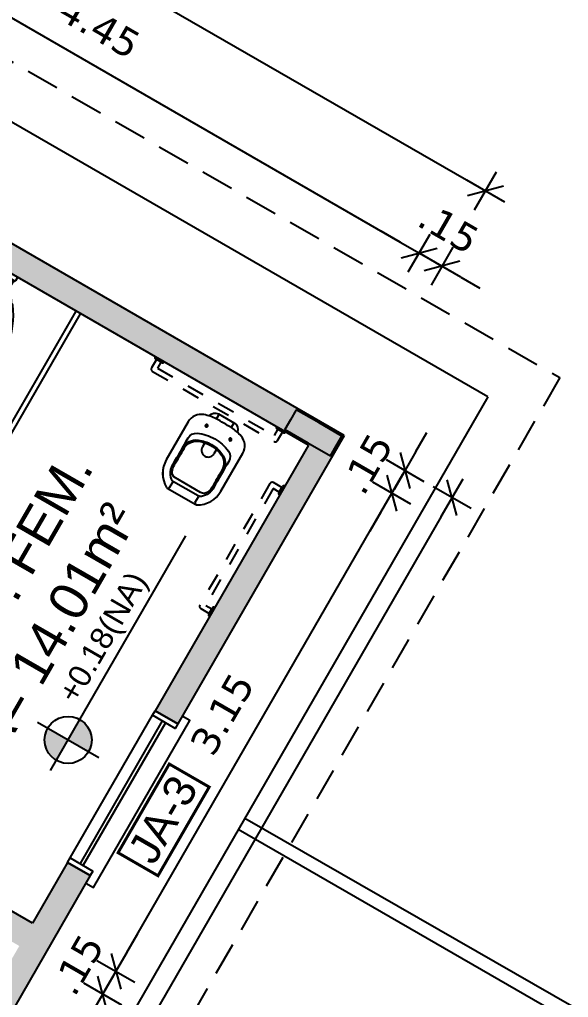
# Model space of a CAD drawing. Header units: millimetres. Extents: x 276 to 399, y 18 to 110.
# Drawn here: x 357.27 to 360.4, y 74.64 to 80.22 of the extents above; entities that cross this region are included whole.
import ezdxf

# ---------------------------------------------------------------- set-up
doc = ezdxf.new("R2010")
doc.units = ezdxf.units.MM
doc.header["$LTSCALE"] = 0.005
doc.set_wipeout_variables(frame=1)
doc.header["$PDMODE"] = 3
for name, pattern in [('DOT', [0.25, 0, -0.25]), ('HIDDEN', [9.525, 6.35, -3.175]), ('HIDDEN2', [0.1875, 0.125, -0.0625]), ('TRACEJADO_G', [0.375, 0.25, -0.125])]:
    doc.linetypes.add(name, pattern=pattern)
doc.layers.get('0').update_dxf_attribs({"linetype": 'CONTINUOUS'})
doc.layers.get('Defpoints').update_dxf_attribs({"linetype": 'CONTINUOUS'})
for name, color, linetype in [('A-JANEL', 3, 'CONTINUOUS'), ('A-PARED', 5, 'CONTINUOUS'), ('A-PAREDE', 5, 'CONTINUOUS'), ('A-PISOS-CTEL', 2, 'TRACEJADO_G'), ('A-WC', 1, 'CONTINUOUS'), ('AR-SAN-01', 1, 'CONTINUOUS'), ('AR-VEGETAÇÃO_árvores', 96, 'HIDDEN'), ('ARQ-CTA-1_100', 1, 'CONTINUOUS'), ('ARQ-EQP-VISTA', 1, 'CONTINUOUS'), ('ARQ-ESQ-VISTA1', 2, 'CONTINUOUS'), ('ARQ-PISO-005', 13, 'CONTINUOUS'), ('ARQ-SMB-1_075', 1, 'CONTINUOUS'), ('ARQ-SMB-1_100', 1, 'CONTINUOUS'), ('ARQ-TXT-1_050', 2, 'CONTINUOUS'), ('BL-SAN-01', 1, 'CONTINUOUS')]:
    doc.layers.add(name, color=color, linetype=linetype)
doc.styles.add('ESC-50-A20', font='arial.ttf', dxfattribs={"height": 0.1})
doc.styles.add('FNDE Texto Cota 0100', font='verdana.ttf', dxfattribs={"height": 0.16})
doc.dimstyles.new('FNDE 1-0100', dxfattribs={"dimscale": 2.5, "dimtxt": 0.16, "dimasz": 0.05, "dimexe": 0.15, "dimexo": 0.15, "dimgap": 0.05, "dimtad": 1, "dimzin": 4, "dimdsep": 46, "dimtxsty": 'FNDE Texto Cota 0100', "dimblk": 'tic', "dimcen": 0.15, "dimdle": 0.15, "dimse1": 1, "dimse2": 1, "dimclrd": 251, "dimclre": 251, "dimclrt": 256, "dimaunit": 1, "dimadec": 3, "dimazin": 0, "dimtfac": 1, "dimtix": 1, "dimtmove": 2, "dimatfit": 3, "dimldrblk": 'tic', "dimfxl": 0.15, "dimtvp": 1, "dimtolj": 1, "dimtzin": 0, "dimarcsym": 0})

# ---------------------------------------------------------------- blocks, each defined once
blk = doc.blocks.new('tic')
at = {"color": 251}
for p, q in [((0, -1), (0, 1)), ((-1, 0), (1, 0))]:
    blk.add_line(p, q, dxfattribs=at)
blk.add_line((-0.6, -0.6), (0.6, 0.6))
blk = doc.blocks.new('*D26')
at = {"layer": 'ARQ-CTA-1_100', "color": 251, "lineweight": -2, "transparency": 16777216}
for p, q in [((359.672, 77.3806), (356.3058, 71.5447)), ((351.9274, 63.9541), (355.884, 70.8134))]:
    blk.add_line(p, q, dxfattribs=at)
at = {"layer": 'Defpoints', "color": 0, "transparency": 16777216}
for p in [(358.0413, 78.4655), (350.1718, 64.8225), (351.8649, 63.8458)]:
    blk.add_point(p, dxfattribs=at)
at = {"layer": 'ARQ-CTA-1_100', "color": 251, "lineweight": -2, "transparency": 16777216, "xscale": 0.125, "yscale": 0.125, "zscale": 0.125}
for p, rotation in [((359.7345, 77.4888), 60.02279787887546), ((351.8649, 63.8458), 240.0227978788754)]:
    blk.add_blockref('tic', p, dxfattribs=dict(at, rotation=rotation))
at = {"layer": 'ARQ-CTA-1_100', "transparency": 16777216, "insert": (355.9164, 71.282), "char_height": 0.16, "attachment_point": 5, "rotation": 60.0228, "style": 'FNDE Texto Cota 0100'}
blk.add_mtext('\\A1;15.75', dxfattribs=at)
blk = doc.blocks.new('BACI-01P')
at = {"layer": 'BL-SAN-01'}
for p, q in [((0.1191, 0.03), (0.1191, 0.0624)), ((0.146, 0.0857), (0.146, 0.0887)), ((0.146, -0.0857), (0.146, 0.0857)), ((0.261, 0.0562), (0.2593, 0.0585)), ((0.3229, 0.0486), (0.261, 0.0562)), ((0, 0.04), (0.023, 0.04)), ((0.025, 0.035), (0.025, 0.038)), ((0.025, -0.035), (0.025, 0.035)), ((0.025, 0.035), (0.028, 0.035)), ((0.03, -0.033), (0.03, 0.033)), ((0.1, 0.03), (0.03, 0.03)), ((0.1, 0.0298), (0.1, -0.0298)), ((0.1191, 0.03), (0.1139, 0.03)), ((0.1139, 0.0298), (0.1139, -0.0298)), ((0.146, 0.0497), (0.1191, 0.0497)), ((0.146, 0.03), (0.1191, 0.03)), ((0.3229, 0.0486), (0.3229, -0.0486)), ((0.4015, 0.0486), (0.3229, 0.0486)), ((0, -0.04), (0.023, -0.04)), ((0.025, -0.038), (0.025, -0.035)), ((0.025, -0.035), (0.028, -0.035)), ((0.1, -0.03), (0.03, -0.03)), ((0.1191, -0.03), (0.1139, -0.03)), ((0.146, -0.03), (0.1191, -0.03)), ((0.1191, -0.03), (0.1191, -0.0624)), ((0.146, -0.0497), (0.1191, -0.0497)), ((0.3229, -0.0486), (0.261, -0.0562)), ((0.4015, -0.0486), (0.3229, -0.0486)), ((0.146, -0.0857), (0.146, -0.0887)), ((0.261, -0.0562), (0.2593, -0.0585))]:
    blk.add_line(p, q, dxfattribs=at)
for centre in [(0.1641, 0.075), (0.1641, -0.075)]:
    blk.add_circle(centre, 0.00682, dxfattribs=at)
for centre, radius, start, end in [((0.4364, -0.2936), 0.4837, 97.6805, 126.3454), ((0.3996, -0.0205), 0.2081, 36.8881, 97.6805), ((0.3966, -0.0404), 0.1866, 54.2515, 147.3201), ((0.1282, 0.0624), 0.00909, 126.1604, 180), ((0.4044, -0.3155), 0.4771, 122.7818, 126.1604), ((0.1551, 0.0887), 0.00909, 126.3358, 180), ((0.3335, 0), 0.1117, 147.3201, 180), ((0.4126, -0.0182), 0.1592, 41.3299, 54.2515), ((0.4333, 0), 0.1317, 0, 41.3299), ((0.4268, 0), 0.174, 320.4767, 36.8881), ((0.023, 0.038), 0.002, 0, 90), ((0.028, 0.033), 0.002, 0, 90), ((0.107, 0.0298), 0.00697, 0, 180), ((0.3335, 0), 0.1117, 180, 212.6799), ((0.4015, 0), 0.0486, 270, 90), ((0.4333, 0), 0.1317, 318.6701, 0), ((0.023, -0.038), 0.002, 270, 0), ((0.028, -0.033), 0.002, 270, 0), ((0.107, -0.0298), 0.00697, 180, 0), ((0.1282, -0.0624), 0.00909, 180, 233.8396), ((0.4044, 0.3155), 0.4771, 233.8396, 237.2182), ((0.1551, -0.0887), 0.00909, 180, 238.9825), ((0.4364, 0.2936), 0.4837, 233.7577, 262.3195), ((0.3966, 0.0404), 0.1866, 212.6799, 305.7485), ((0.3996, 0.0205), 0.2081, 262.3195, 320.8979), ((0.4126, 0.0182), 0.1592, 305.7485, 318.6701)]:
    blk.add_arc(centre, radius, start, end, dxfattribs=at)
blk = doc.blocks.new('A$C051A1D2C')
at = {"linetype": 'HIDDEN2', "ltscale": 0.5}
for points in [[(0, 1.13, -0.414214), (0.01, 1.12), (0.01, 1.08, -0.414214), (0, 1.07), (0, 1.13)], [(0.01, 0.285), (0.065, 0.285, 0.414214), (0.08, 0.3), (0.08, 1.1, 0.414214), (0.065, 1.115), (0.01, 1.115)], [(0, 0.33, -0.414214), (0.01, 0.32), (0.01, 0.28, -0.414214), (0, 0.27), (0, 0.33)]]:
    blk.add_lwpolyline(points, format="xyb", dxfattribs=at)
for points in [[(0.01, 0.315), (0.05, 0.315), (0.05, 1.085), (0.01, 1.085)], [(0.965, 0.01), (0.965, 0.05), (0.195, 0.05), (0.195, 0.01)]]:
    blk.add_lwpolyline(points, dxfattribs=at)
at = {"linetype": 'HIDDEN2', "ltscale": 0.15}
for points in [[(0.15, 0, -0.414214), (0.16, 0.01), (0.2, 0.01, -0.414214), (0.21, 0), (0.15, 0)], [(0.95, 0, -0.414214), (0.96, 0.01), (1, 0.01, -0.414214), (1.01, 0), (0.95, 0)]]:
    blk.add_lwpolyline(points, format="xyb", dxfattribs=at)
at = {"color": 8, "linetype": 'DOT'}
blk.add_wipeout([(0.48, 0.6149), (0.5741, 0.6149), (0.5796, 0.6134), (0.5847, 0.6102), (0.5886, 0.608), (0.5939, 0.6044), (0.5978, 0.6016), (0.607, 0.5941), (0.615, 0.5867), (0.62, 0.5806), (0.628, 0.5712), (0.6369, 0.5581), (0.6413, 0.5505), (0.6438, 0.5461), (0.6451, 0.5435), (0.6465, 0.5406), (0.6511, 0.5288), (0.6532, 0.5219), (0.6548, 0.5161), (0.6567, 0.508), (0.658, 0.5004), (0.6584, 0.4983), (0.6591, 0.4907), (0.6597, 0.4798), (0.6601, 0.4772), (0.6601, 0.2275), (0.6589, 0.2157), (0.6578, 0.2103), (0.6559, 0.2027), (0.6534, 0.1955), (0.6504, 0.1894), (0.6491, 0.1866), (0.6475, 0.1836), (0.6457, 0.1807), (0.6441, 0.1782), (0.641, 0.1742), (0.6384, 0.1713), (0.6314, 0.1645), (0.6248, 0.1587), (0.6205, 0.1559), (0.6107, 0.1505), (0.6011, 0.1467), (0.5911, 0.1436), (0.5793, 0.1405), (0.5726, 0.1389), (0.5727, 0.1379), (0.5722, 0.1365), (0.5709, 0.1316), (0.57, 0.1284), (0.569, 0.1261), (0.567, 0.122), (0.5659, 0.1204), (0.5647, 0.1188), (0.5637, 0.1173), (0.5629, 0.1166), (0.5597, 0.1131), (0.5587, 0.1122), (0.5578, 0.1116), (0.5568, 0.1108), (0.5562, 0.1103), (0.5557, 0.1099), (0.5552, 0.1096), (0.5547, 0.1092), (0.5541, 0.1089), (0.5533, 0.1084), (0.5522, 0.1078), (0.5515, 0.1074), (0.5497, 0.1065), (0.5478, 0.1058), (0.5448, 0.1046), (0.5419, 0.1039), (0.5387, 0.1032), (0.5339, 0.1029), (0.533, 0.1027), (0.4272, 0.1027), (0.4271, 0.1028), (0.4265, 0.1028), (0.4259, 0.1028), (0.4245, 0.1029), (0.423, 0.103), (0.4215, 0.1032), (0.4202, 0.1035), (0.4186, 0.1038), (0.4159, 0.1044), (0.4139, 0.1051), (0.4109, 0.1063), (0.4103, 0.1065), (0.4079, 0.1079), (0.4055, 0.1092), (0.4038, 0.1104), (0.4026, 0.1113), (0.4012, 0.1124), (0.4007, 0.1128), (0.4002, 0.1133), (0.3968, 0.1168), (0.3966, 0.117), (0.396, 0.1179), (0.3953, 0.1188), (0.3945, 0.1199), (0.3937, 0.121), (0.3932, 0.1216), (0.3929, 0.1222), (0.3925, 0.123), (0.3922, 0.1236), (0.3919, 0.1242), (0.3915, 0.125), (0.3911, 0.1257), (0.3908, 0.1262), (0.3906, 0.1267), (0.3904, 0.1272), (0.3901, 0.128), (0.3894, 0.1301), (0.3888, 0.1316), (0.3886, 0.1322), (0.3877, 0.1377), (0.3878, 0.1385), (0.3872, 0.139), (0.386, 0.139), (0.3817, 0.14), (0.3765, 0.1414), (0.3713, 0.1426), (0.3555, 0.1479), (0.3485, 0.1508), (0.3439, 0.1533), (0.3399, 0.1559), (0.3352, 0.1589), (0.3317, 0.1616), (0.3297, 0.1632), (0.3263, 0.1667), (0.3233, 0.1696), (0.318, 0.1758), (0.3145, 0.1809), (0.3116, 0.1858), (0.3092, 0.1905), (0.3067, 0.1956), (0.3045, 0.2016), (0.3029, 0.2071), (0.3019, 0.2113), (0.301, 0.2166), (0.3007, 0.2184), (0.3005, 0.2193), (0.3005, 0.2208), (0.3003, 0.2247), (0.3002, 0.2261), (0.3001, 0.2276), (0.3001, 0.2276), (0.3001, 0.4772), (0.3006, 0.4863), (0.301, 0.4914), (0.3013, 0.4945), (0.3017, 0.4982), (0.3022, 0.5014), (0.3027, 0.5046), (0.3032, 0.5074), (0.3036, 0.5096), (0.3038, 0.5106), (0.3041, 0.5116), (0.3046, 0.5136), (0.308, 0.5256), (0.3092, 0.5289), (0.3106, 0.533), (0.3114, 0.5349), (0.3121, 0.5365), (0.3129, 0.5386), (0.314, 0.5413), (0.3154, 0.5441), (0.3161, 0.5456), (0.3179, 0.5493), (0.3207, 0.5544), (0.326, 0.563), (0.3276, 0.5653), (0.3346, 0.5743), (0.3395, 0.5802), (0.3453, 0.5865), (0.3575, 0.5973), (0.3649, 0.6028), (0.3719, 0.6079), (0.3809, 0.6132), (0.3848, 0.6145), (0.3859, 0.6149)], dxfattribs=at)
at = {"color": 8}
blk.add_line((0.5741, 0.6149), (0.3859, 0.6149), dxfattribs=at)
for p, q in [((0.3859, 0.6149), (0.3956, 0.6149)), ((0.3956, 0.6049), (0.3956, 0.5693))]:
    blk.add_line(p, q)
for points in [[(0.3956, 0.6049, 0.407906), (0.3859, 0.6149, 0.131537), (0.3809, 0.6136, 0.273863), (0.3001, 0.4772), (0.3001, 0.2275, 0.319419), (0.3574, 0.1469, 0.074713), (0.4301, 0.1333, 0.017899), (0.53, 0.1333, 0.074713), (0.6027, 0.1469, 0.319419), (0.6601, 0.2275), (0.6601, 0.4772, 0.273863), (0.5793, 0.6136, 0.136488), (0.5741, 0.6149, 0.402244), (0.5645, 0.6049), (0.5645, 0.5693, 0.337727), (0.5685, 0.5641)], [(0.5727, 0.1379, -0.378909), (0.533, 0.1027), (0.4272, 0.1027, -0.378909), (0.3875, 0.1379)], [(0.4401, 0.1027, -0.414214), (0.4312, 0.1116), (0.4312, 0.1335)], [(0.5201, 0.1027, 0.414214), (0.529, 0.1116), (0.529, 0.1335)]]:
    blk.add_lwpolyline(points, format="xyb")
blk.add_lwpolyline([(0.3769, 0.2583, -0.295956), (0.3461, 0.3075, 0.008003), (0.3461, 0.4798, -0.219669), (0.3807, 0.5582, -0.1825), (0.3991, 0.5651), (0.5611, 0.5651, -0.1825), (0.5794, 0.5582, -0.21967), (0.6141, 0.4798, 0.008003), (0.6141, 0.3075, -0.295956), (0.5832, 0.2583, -0.109342), (0.4801, 0.2355, -0.109342)], format="xyb", close=True)
for points in [[(0.4419, 0.2836, -0.042994), (0.4089, 0.293, -0.312272), (0.3556, 0.3706, 0.00507), (0.355, 0.4799, -0.107996), (0.3628, 0.519, -0.297508), (0.3969, 0.5412), (0.5633, 0.5412, -0.297509), (0.5973, 0.519, -0.107996), (0.6052, 0.4799, 0.00507), (0.6045, 0.3706, -0.312272), (0.5513, 0.293, -0.091294), (0.4801, 0.2799, -0.048111)], [(0.4019, 0.1866, 1), (0.4019, 0.2017, 1)], [(0.5583, 0.1866, 1), (0.5583, 0.2017, 1)]]:
    blk.add_lwpolyline(points, format="xyb", close=True, dxfattribs=at)
for points in [[(0.6134, 0.3717, -0.305538), (0.5582, 0.2891, -0.097448), (0.4801, 0.2737, -0.097448), (0.402, 0.2891, -0.305538), (0.3467, 0.3717)], [(0.5183, 0.2836), (0.5183, 0.3116, 1), (0.4419, 0.3116)]]:
    blk.add_lwpolyline(points, format="xyb", dxfattribs=at)
blk.add_lwpolyline([(0.4419, 0.2836), (0.4419, 0.3127)], dxfattribs=at)
at = {"linetype": 'HIDDEN2', "ltscale": 0.5}
blk.add_lwpolyline([(0.995, 0.01), (0.995, 0.065, 0.414214), (0.98, 0.08), (0.18, 0.08, 0.414214), (0.165, 0.065), (0.165, 0.01)], format="xyb", dxfattribs=at)
blk.add_arc((0.3903, 0.5693), 0.00533, 285.3551, 0)
blk = doc.blocks.new('*D73')
at = {"layer": 'ARQ-CTA-1_100', "color": 251, "lineweight": -2, "transparency": 16777216}
blk.add_line((356.2308, 72.0353), (357.6798, 74.5473), dxfattribs=at)
at = {"layer": 'Defpoints', "color": 0, "transparency": 16777216}
for p in [(356.4959, 75.3746), (357.7423, 74.6556), (354.922, 72.6459)]:
    blk.add_point(p, dxfattribs=at)
at = {"layer": 'ARQ-CTA-1_100', "color": 251, "lineweight": -2, "transparency": 16777216, "xscale": 0.125, "yscale": 0.125, "zscale": 0.125}
for p, rotation in [((357.7423, 74.6556), 60.02279787887642), ((356.1684, 71.927), 240.0227978788764)]:
    blk.add_blockref('tic', p, dxfattribs=dict(at, rotation=rotation))
at = {"layer": 'ARQ-CTA-1_100', "transparency": 16777216, "insert": (356.7749, 73.3954), "char_height": 0.16, "attachment_point": 5, "rotation": 60.0228, "style": 'FNDE Texto Cota 0100'}
blk.add_mtext('\\A1;3.15', dxfattribs=at)
blk = doc.blocks.new('*D74')
at = {"layer": 'ARQ-CTA-1_100', "color": 251, "lineweight": -2, "transparency": 16777216}
for p, q in [((357.8797, 74.8938), (357.9422, 75.0021)), ((357.7423, 74.6556), (357.8172, 74.7855)), ((357.6798, 74.5473), (357.6174, 74.439))]:
    blk.add_line(p, q, dxfattribs=at)
at = {"layer": 'Defpoints', "color": 0, "transparency": 16777216}
for p in [(356.5708, 75.5045), (356.4959, 75.3746), (357.8172, 74.7855)]:
    blk.add_point(p, dxfattribs=at)
at = {"layer": 'ARQ-CTA-1_100', "color": 251, "lineweight": -2, "transparency": 16777216, "xscale": 0.125, "yscale": 0.125, "zscale": 0.125}
for p, rotation in [((357.8172, 74.7855), 240.0227978788649), ((357.7423, 74.6556), 60.02279787886491)]:
    blk.add_blockref('tic', p, dxfattribs=dict(at, rotation=rotation))
at = {"layer": 'ARQ-CTA-1_100', "transparency": 16777216, "insert": (357.6005, 74.824), "char_height": 0.16, "attachment_point": 5, "rotation": 60.0228, "style": 'FNDE Texto Cota 0100'}
blk.add_mtext('\\A1;.15', dxfattribs=at)
blk = doc.blocks.new('*D75')
at = {"layer": 'ARQ-CTA-1_100', "color": 251, "lineweight": -2, "transparency": 16777216}
blk.add_line((357.8797, 74.8938), (359.3287, 77.4059), dxfattribs=at)
at = {"layer": 'Defpoints', "color": 0, "transparency": 16777216}
for p in [(358.1447, 78.2331), (359.3912, 77.5141), (356.5708, 75.5045)]:
    blk.add_point(p, dxfattribs=at)
at = {"layer": 'ARQ-CTA-1_100', "color": 251, "lineweight": -2, "transparency": 16777216, "xscale": 0.125, "yscale": 0.125, "zscale": 0.125}
for p, rotation in [((359.3912, 77.5141), 60.02279787887308), ((357.8172, 74.7855), 240.0227978788731)]:
    blk.add_blockref('tic', p, dxfattribs=dict(at, rotation=rotation))
at = {"layer": 'ARQ-CTA-1_100', "transparency": 16777216, "insert": (358.4237, 76.2539), "char_height": 0.16, "attachment_point": 5, "rotation": 60.0228, "style": 'FNDE Texto Cota 0100'}
blk.add_mtext('\\A1;3.15', dxfattribs=at)
blk = doc.blocks.new('*D76')
at = {"layer": 'ARQ-CTA-1_100', "color": 251, "lineweight": -2, "transparency": 16777216}
for p, q in [((359.5286, 77.7523), (359.591, 77.8606)), ((359.3912, 77.5141), (359.4661, 77.6441)), ((359.3287, 77.4059), (359.2662, 77.2976))]:
    blk.add_line(p, q, dxfattribs=at)
at = {"layer": 'Defpoints', "color": 0, "transparency": 16777216}
for p in [(358.2197, 78.363), (358.1447, 78.2331), (359.4661, 77.6441)]:
    blk.add_point(p, dxfattribs=at)
at = {"layer": 'ARQ-CTA-1_100', "color": 251, "lineweight": -2, "transparency": 16777216, "xscale": 0.125, "yscale": 0.125, "zscale": 0.125}
for p, rotation in [((359.4661, 77.6441), 240.0227978788812), ((359.3912, 77.5141), 60.02279787888113)]:
    blk.add_blockref('tic', p, dxfattribs=dict(at, rotation=rotation))
at = {"layer": 'ARQ-CTA-1_100', "transparency": 16777216, "insert": (359.2494, 77.6825), "char_height": 0.16, "attachment_point": 5, "rotation": 60.0228, "style": 'FNDE Texto Cota 0100'}
blk.add_mtext('\\A1;.15', dxfattribs=at)
blk = doc.blocks.new('*D91')
at = {"layer": 'ARQ-CTA-1_100', "color": 251, "lineweight": -2, "transparency": 16777216}
blk.add_line((355.8007, 81.0462), (359.4388, 78.9477), dxfattribs=at)
at = {"layer": 'Defpoints', "color": 0, "transparency": 16777216}
for p in [(355.06, 80.0124), (359.5471, 78.8852), (358.9147, 77.7889)]:
    blk.add_point(p, dxfattribs=at)
at = {"layer": 'ARQ-CTA-1_100', "color": 251, "lineweight": -2, "transparency": 16777216, "xscale": 0.125, "yscale": 0.125, "zscale": 0.125}
for p, rotation in [((355.6924, 81.1087), 150.0227978788754), ((359.5471, 78.8852), 330.0227978788754)]:
    blk.add_blockref('tic', p, dxfattribs=dict(at, rotation=rotation))
at = {"layer": 'ARQ-CTA-1_100', "transparency": 16777216, "insert": (357.723, 80.176), "char_height": 0.16, "attachment_point": 5, "rotation": 330.0228, "style": 'FNDE Texto Cota 0100'}
blk.add_mtext('\\A1;4.45', dxfattribs=at)
blk = doc.blocks.new('*D92')
at = {"layer": 'ARQ-CTA-1_100', "color": 251, "lineweight": -2, "transparency": 16777216}
for p, q in [((359.4388, 78.9477), (359.3305, 79.0101)), ((359.5471, 78.8852), (359.677, 78.8103)), ((359.7853, 78.7478), (359.8936, 78.6853))]:
    blk.add_line(p, q, dxfattribs=at)
at = {"layer": 'Defpoints', "color": 0, "transparency": 16777216}
for p in [(359.677, 78.8103), (358.9147, 77.7889), (359.0447, 77.714)]:
    blk.add_point(p, dxfattribs=at)
at = {"layer": 'ARQ-CTA-1_100', "color": 251, "lineweight": -2, "transparency": 16777216, "xscale": 0.125, "yscale": 0.125, "zscale": 0.125}
for p, rotation in [((359.5471, 78.8852), 330.0227978788895), ((359.677, 78.8103), 150.0227978788895)]:
    blk.add_blockref('tic', p, dxfattribs=dict(at, rotation=rotation))
at = {"layer": 'ARQ-CTA-1_100', "transparency": 16777216, "insert": (359.7154, 79.027), "char_height": 0.16, "attachment_point": 5, "rotation": 330.0228, "style": 'FNDE Texto Cota 0100'}
blk.add_mtext('\\A1;.15', dxfattribs=at)
blk = doc.blocks.new('*D93')
at = {"layer": 'ARQ-CTA-1_100', "color": 251, "lineweight": -2, "transparency": 16777216}
blk.add_line((354.5761, 82.3255), (359.8167, 79.3026), dxfattribs=at)
at = {"layer": 'Defpoints', "color": 0, "transparency": 16777216}
for p in [(353.6624, 80.9918), (359.925, 79.2402), (359.1196, 77.8439)]:
    blk.add_point(p, dxfattribs=at)
at = {"layer": 'ARQ-CTA-1_100', "color": 251, "lineweight": -2, "transparency": 16777216, "xscale": 0.125, "yscale": 0.125, "zscale": 0.125}
for p, rotation in [((354.4678, 82.388), 150.0227978788806), ((359.925, 79.2402), 330.0227978788806)]:
    blk.add_blockref('tic', p, dxfattribs=dict(at, rotation=rotation))
at = {"layer": 'ARQ-CTA-1_100', "transparency": 16777216, "insert": (357.3005, 80.9945), "char_height": 0.16, "attachment_point": 5, "rotation": 330.0228, "style": 'FNDE Texto Cota 0100'}
blk.add_mtext('\\A1;6.30', dxfattribs=at)
blk = doc.blocks.new('FNDE-Nível Planta-1_100')
at = {"linetype": 'Continuous', "ltscale": 0.5}
h = blk.add_hatch(color=1, dxfattribs=at)
h.paths.add_polyline_path([(135.6568, 7.8132), (135.6568, 7.9812, 0.414214), (135.4888, 7.8132)])
h.paths.add_polyline_path([(135.6568, 7.8132), (135.6568, 7.6452, 0.414214), (135.8248, 7.8132)])
at = {"color": 1}
for p, q in [((135.6568, 8.0652), (135.6568, 7.5612)), ((135.4048, 7.8132), (135.8248, 7.8132)), ((135.8248, 7.8132), (137.338, 7.8132))]:
    blk.add_line(p, q, dxfattribs=at)
blk.add_circle((135.6568, 7.8132), 0.168, dxfattribs=at)

msp = doc.modelspace()

# ---------------------------------------------------------------- hatches: boundary and pattern name
at = {"layer": 'AR-VEGETAÇÃO_árvores'}
h = msp.add_hatch(color=253, dxfattribs=at)
h.dxf.hatch_style = 1
h.paths.add_polyline_path([(359.0697, 77.7573), (359.0567, 77.7648), (359.0392, 77.7345), (358.6927, 77.9344), (358.7102, 77.9647), (355.3146, 79.9233), (355.2968, 79.8924), (354.9503, 80.0923), (354.9681, 80.1232), (354.9551, 80.1307), (354.8801, 80.0007), (355.0101, 79.9258), (355.06, 80.0124), (358.9147, 77.7889), (358.0403, 76.2731), (358.1703, 76.1981)])
h.paths.add_polyline_path([(355.0051, 80.2173), (354.9551, 80.1307), (354.9681, 80.1232), (355.0102, 80.1962), (355.3567, 79.9964), (355.3146, 79.9233), (358.7102, 77.9647), (358.7526, 78.0383), (359.0991, 77.8384), (359.0567, 77.7648), (359.0697, 77.7573), (359.1196, 77.8439)])
h.paths.add_polyline_path([(354.5604, 79.1462), (354.4305, 79.2211), (354.0557, 78.5715), (354.1856, 78.4965)])
h = msp.add_hatch(color=253, dxfattribs=at)
h.dxf.hatch_style = 1
h.paths.add_polyline_path([(356.6963, 73.6427), (356.5664, 73.7177), (356.354, 73.3495), (356.367, 73.3421), (356.4669, 73.5153), (356.5709, 73.4553), (356.4709, 73.2821), (356.4839, 73.2746)])
h.paths.add_polyline_path([(357.6706, 75.3319), (357.5407, 75.4068), (357.5407, 75.4068), (357.3408, 75.0603), (353.4861, 77.2838), (353.686, 77.6303), (353.5561, 77.7052), (353.0814, 76.8823), (353.2113, 76.8074), (353.4112, 77.1539), (357.2659, 74.9304), (357.066, 74.5839), (357.1959, 74.509)])
h.paths.add_polyline_path([(352.7117, 75.9412), (352.5817, 76.0161), (352.3694, 75.648), (352.3824, 75.6405), (352.4823, 75.8137), (352.5862, 75.7538), (352.4863, 75.5805), (352.4993, 75.573)])
h.paths.add_polyline_path([(352.4993, 75.573), (352.4863, 75.5805), (352.3864, 75.4073), (352.2824, 75.4672), (352.3824, 75.6405), (352.3694, 75.648), (352.207, 75.3664), (352.3369, 75.2915)])

# ---------------------------------------------------------------- linework, layer by layer
at = {"layer": 'A-JANEL'}
msp.add_line((358.0403, 76.2731), (358.1703, 76.1981), dxfattribs=at)
at = {"layer": 'A-PAREDE'}
for p, q in [((359.1196, 77.8439), (355.0051, 80.2173)), ((358.9147, 77.7889), (355.06, 80.0124)), ((359.1196, 77.8439), (358.1703, 76.1981)), ((358.9147, 77.7889), (358.0403, 76.2731)), ((357.3408, 75.0603), (353.4861, 77.2838)), ((358.0403, 76.2731), (358.1703, 76.1981)), ((358.1703, 76.1981), (358.0403, 76.2731)), ((357.5407, 75.4068), (357.3408, 75.0603)), ((357.6706, 75.3319), (357.5407, 75.4068)), ((357.5407, 75.4068), (357.6706, 75.3319)), ((357.6706, 75.3319), (357.5407, 75.4068)), ((357.6706, 75.3319), (357.1959, 74.509))]:
    msp.add_line(p, q, dxfattribs=at)
at = {"layer": 'A-WC', "color": 2}
for p, q in [((356.816, 77.1525), (357.6154, 78.5384)), ((356.9384, 77.4248), (357.5894, 78.5534))]:
    msp.add_line(p, q, dxfattribs=at)
at = {"layer": 'ARQ-ESQ-VISTA1', "color": 1}
msp.add_line((357.5557, 75.4328), (358.0254, 76.2471), dxfattribs=at)
at = {"layer": 'ARQ-ESQ-VISTA1', "color": 2}
for p, q in [((358.0817, 76.2146), (357.6123, 75.4006)), ((358.099, 76.2046), (357.6296, 75.3906))]:
    msp.add_line(p, q, dxfattribs=at)
at = {"layer": 'ARQ-ESQ-VISTA1', "color": 1}
msp.add_lwpolyline([(357.6456, 75.2886), (357.6889, 75.2636), (358.2386, 76.2164), (358.1953, 76.2414)], dxfattribs=at)
at = {"layer": 'ARQ-ESQ-VISTA1', "color": 2}
for points in [[(358.1703, 76.1981), (358.1553, 76.1721), (358.0254, 76.2471), (358.0403, 76.2731)], [(357.6856, 75.3579), (357.6706, 75.3319), (357.5407, 75.4068), (357.5557, 75.4328)]]:
    msp.add_lwpolyline(points, close=True, dxfattribs=at)
at = {"layer": 'ARQ-PISO-005'}
for p, q in [((359.9391, 78.0639), (353.9622, 81.5115)), ((359.9391, 78.0639), (357.1161, 73.1697)), ((358.5528, 75.6604), (373.8303, 66.8804)), ((373.8303, 66.7611), (358.5151, 75.5951))]:
    msp.add_line(p, q, dxfattribs=at)
at = {"layer": 'ARQ-SMB-1_100', "color": 252, "ltscale": 10, "const_width": 0.0167}
msp.add_lwpolyline([(358.0571, 75.3311), (358.3492, 75.8374), (358.1215, 75.9688), (357.8294, 75.4625)], close=True, dxfattribs=at)

# ---------------------------------------------------------------- block references
at = {"layer": 'AR-SAN-01', "extrusion": (0, 0, -1), "xscale": -1, "zscale": -1, "rotation": 119.9772021211201}
msp.add_blockref('BACI-01P', (-357.2211, 78.7659), dxfattribs=at)

# ---------------------------------------------------------------- texts
at = {"layer": 'ARQ-SMB-1_075', "style": 'ESC-50-A20'}
msp.add_attdef('JA-3', (358.033, 75.3844), '', height=0.18, rotation=60.0228, dxfattribs=at)

# ---------------------------------------------------------------- dimensions: what is measured, and where the dimension line sits
at = {"layer": 'ARQ-CTA-1_100'}
dim = msp.add_linear_dim(base=(351.8649, 63.8458), p1=(358.0413, 78.4655), p2=(350.1718, 64.8225), angle=240.0228, dimstyle='FNDE 1-0100', dxfattribs=at)
dim.commit()
dim.dimension.update_dxf_attribs({"geometry": '*D26', "text_midpoint": (355.9164, 71.282), "dimtype": 161})
for p1, p2, picture, middle in [((356.4959, 75.3746), (356.5708, 75.5045), '*D74', (357.6005, 74.824)), ((354.922, 72.6459), (356.4959, 75.3746), '*D73', (356.7749, 73.3954))]:
    dim = msp.add_aligned_dim(p1=p1, p2=p2, distance=-1.4389, dimstyle='FNDE 1-0100', dxfattribs=at)
    dim.commit()
    dim.dimension.update_dxf_attribs({"geometry": picture, "text_midpoint": middle})

# ---------------------------------------------------------------- next in the draw order: block references
at = {"layer": 'ARQ-EQP-VISTA', "rotation": 150.022797879146}
msp.add_blockref('A$C051A1D2C', (358.9147, 77.7889), dxfattribs=at)

# ---------------------------------------------------------------- next in the draw order: hatches: boundary and pattern name
at = {"layer": 'AR-VEGETAÇÃO_árvores'}
h = msp.add_hatch(color=253, dxfattribs=at)
h.dxf.hatch_style = 1
h.paths.add_polyline_path([(359.0991, 77.8384), (358.7526, 78.0383), (358.6927, 77.9344), (359.0392, 77.7345)])

# ---------------------------------------------------------------- next in the draw order: linework, layer by layer
at = {"layer": 'A-PARED'}
msp.add_lwpolyline([(358.8461, 77.9902), (358.8136, 77.9339), (358.7811, 77.8776), (358.9111, 77.8026), (359.041, 77.7277), (359.0735, 77.784), (359.106, 77.8403), (358.976, 77.9152), (358.8461, 77.9902)], close=True, dxfattribs=at)
at = {"layer": 'A-PISOS-CTEL', "color": 1, "linetype": 'TRACEJADO_G', "ltscale": 150}
msp.add_lwpolyline([(344.5635, 67.0188), (353.3325, 82.2211), (360.3489, 78.1738), (351.58, 62.9716)], close=True, dxfattribs=at)

# ---------------------------------------------------------------- next in the draw order: block references
at = {"layer": 'ARQ-SMB-1_100', "xscale": 0.8, "yscale": 0.8, "zscale": 0.8, "rotation": 60.02279787887195}
msp.add_blockref('FNDE-Nível Planta-1_100', (308.7335, -21.0244), dxfattribs=at)

# ---------------------------------------------------------------- next in the draw order: texts
at = {"layer": 'ARQ-SMB-1_100', "style": 'ESC-50-A20'}
msp.add_attdef('+0.18(NA)', (357.5909, 76.3061), 'NA', height=0.128, rotation=60.0228, dxfattribs=at)
at = {"layer": 'ARQ-TXT-1_050', "insert": (355.9123, 75.0064), "char_height": 0.218453, "attachment_point": 1, "rotation": 60.0228, "style": 'ESC-50-A20'}
msp.add_mtext_dynamic_manual_height_columns('\\pi1.3928;SANIT. FEM.     \\P\\pi1.4808;A= 14.01m²', width=4.358543, gutter_width=1, heights=[0], dxfattribs=at)

# ---------------------------------------------------------------- next in the draw order: dimensions: what is measured, and where the dimension line sits
at = {"layer": 'ARQ-CTA-1_100'}
for p1, p2, distance, picture, middle in [((353.6624, 80.9918), (359.1196, 77.8439), 1.6118, '*D93', (357.3005, 80.9945)), ((355.06, 80.0124), (358.9147, 77.7889), 1.2656, '*D91', (357.723, 80.176)), ((358.9147, 77.7889), (359.0447, 77.714), 1.2656, '*D92', (359.7154, 79.027)), ((358.1447, 78.2331), (358.2197, 78.363), -1.4389, '*D76', (359.2494, 77.6825)), ((356.5708, 75.5045), (358.1447, 78.2331), -1.4389, '*D75', (358.4237, 76.2539))]:
    dim = msp.add_aligned_dim(p1=p1, p2=p2, distance=distance, dimstyle='FNDE 1-0100', dxfattribs=at)
    dim.commit()
    dim.dimension.update_dxf_attribs({"geometry": picture, "text_midpoint": middle})

doc.saveas('drawing.dxf')
